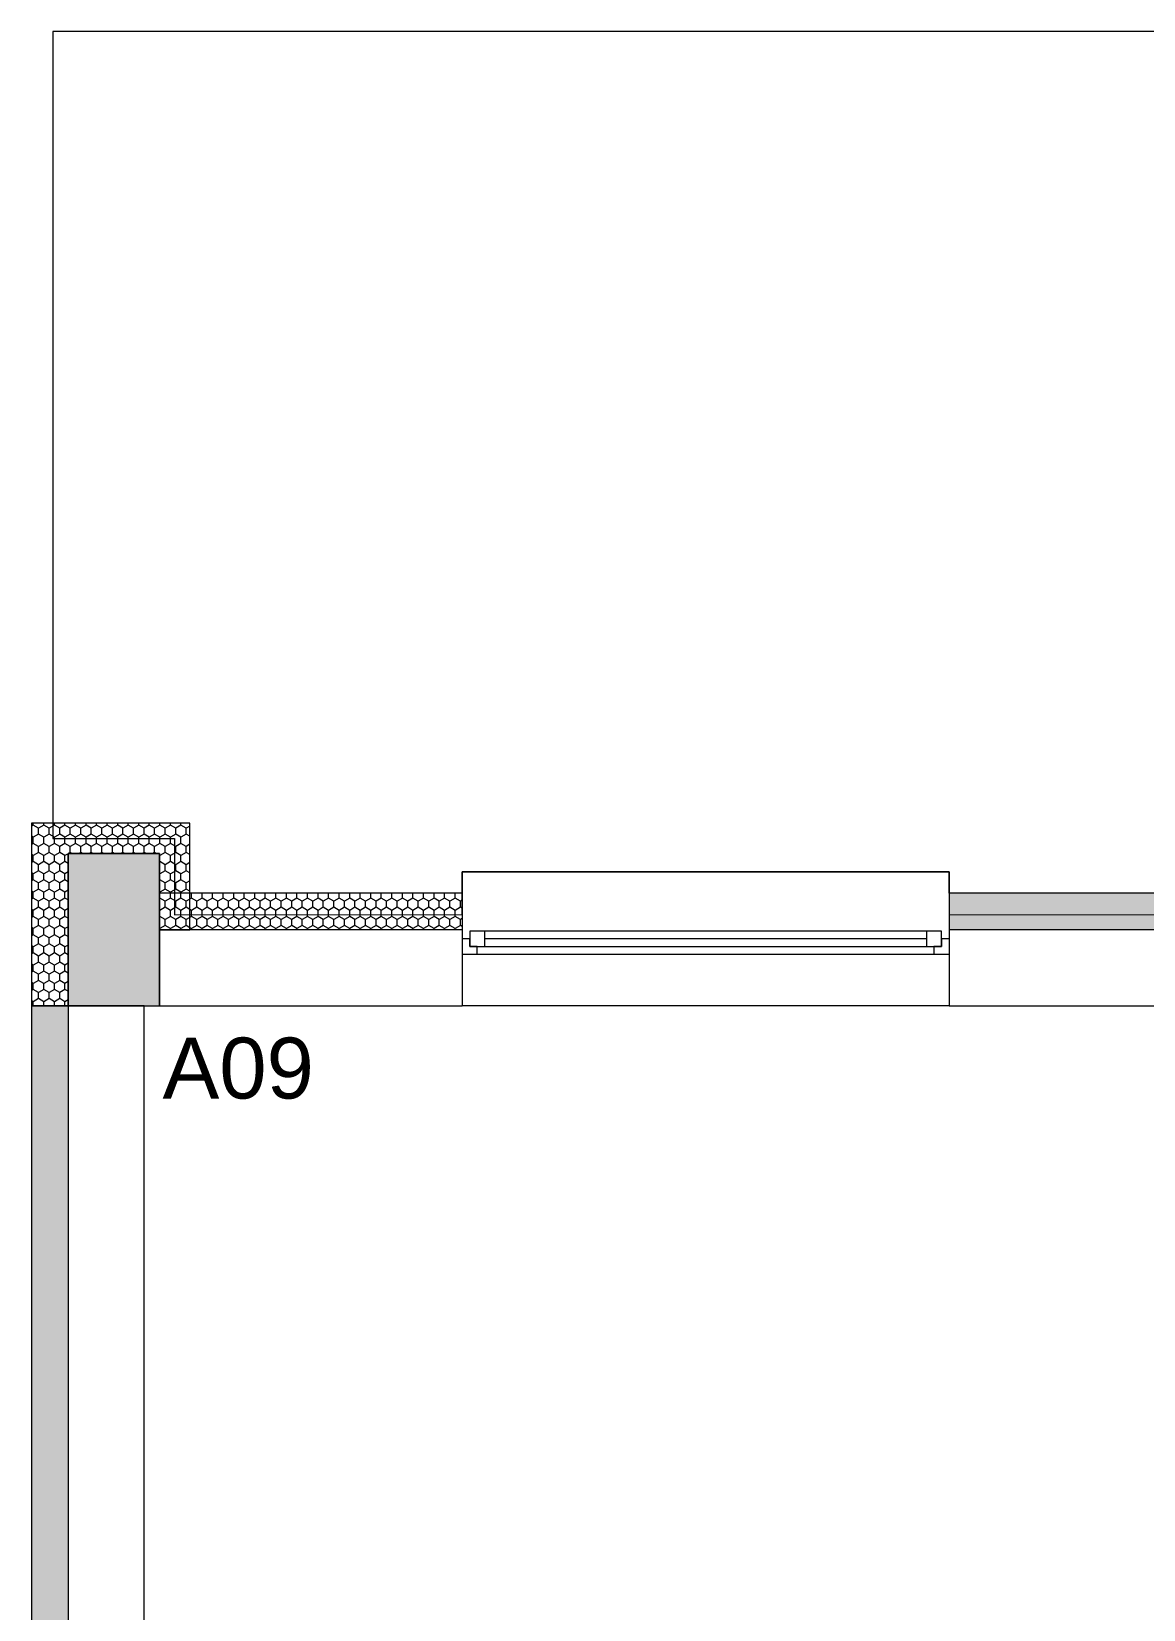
# Model space of a CAD drawing. Header units: millimetres. Extents: x 2773669 to 2919208, y -67651 to -3984.
# Drawn here: x 2803948 to 2807600, y -47141 to -41959 of the extents above; entities that cross this region are included whole.
import ezdxf

# ---------------------------------------------------------------- set-up
doc = ezdxf.new("R2010")
doc.units = ezdxf.units.MM
doc.header["$MEASUREMENT"] = 0
doc.layers.add('0_muret e jashtme', color=7, linetype='Continuous')
doc.layers.add('0_muret e jashtme_Pen_No__19', color=255, linetype='Continuous', lineweight=0)
for name, color, linetype, lineweight, true_color in [('0_muret e jashtme_Pen_No__82', 7, 'Continuous', 0, 0xaaaaaa), ('ARCHICAD Windows_Pen_No__82', 7, 'Continuous', 0, 0xaaaaaa), ('Structural - Bearing_Pen_No__82', 7, 'Continuous', 0, 0xaaaaaa), ('Text blocks_Pen_No__82', 7, 'Continuous', 0, 0xaaaaaa)]:
    doc.layers.add(name, color=color, linetype=linetype, lineweight=lineweight, true_color=true_color)
doc.styles.add('GENERATED_STYLE_1', font='arial.ttf')
pattern_1 = [(90, (2247653.822, -76424.967), (-34.6410162, 0), [20, -40]), (90, (2247636.502, -76394.967), (-34.6410162, 0), [20, -40]), (150, (2247653.822, -76404.967), (17.320508, 30), [20, -40]), (150, (2247619.18, -76404.967), (17.320508, 30), [20, -40]), (210, (2247653.822, -76424.967), (-17.320508, 30), [20, -40]), (210, (2247619.18, -76424.967), (-17.320508, 30), [20, -40])]

# ---------------------------------------------------------------- blocks, each defined once
blk = doc.blocks.new('Wall_1', base_point=(2804318.2, -45158.5))
at = {"layer": '0_muret e jashtme_Pen_No__82', "linetype": 'Continuous', "lineweight": 0, "true_color": 0xaaaaaa}
h = blk.add_hatch(dxfattribs=at)
h.set_pattern_fill('STYROFOAM_SM_INSULATION', color=253, style=0, pattern_type=2)
h.set_pattern_definition(pattern_1)
h.paths.add_polyline_path([(2803948.2, -45158.5), (2803948.2, -49575.3), (2804068.2, -49575.3), (2804068.2, -45158.5)])
at = {"layer": '0_muret e jashtme_Pen_No__82', "color": 253, "linetype": 'Continuous', "lineweight": 0, "true_color": 0xaaaaaa}
blk.add_line((2804068.2, -45158.5), (2804068.2, -49575.3), dxfattribs=at)
at = {"layer": '0_muret e jashtme_Pen_No__82', "color": 253, "linetype": 'Continuous', "lineweight": 0, "true_color": 0xaaaaaa, "flags": 128}
for points in [[(2803948.2, -45158.5), (2803948.2, -49575.3)], [(2804318.2, -45158.5), (2803948.2, -45158.5)], [(2804318.2, -48758.5), (2804318.2, -45158.5)]]:
    blk.add_lwpolyline(points, dxfattribs=at)
blk = doc.blocks.new('Window 22_2')
at = {"layer": 'ARCHICAD Windows_Pen_No__82', "color": 253, "linetype": 'Continuous', "lineweight": 0, "true_color": 0xaaaaaa}
for p, q in [((-800, 150), (-800, 220)), ((-800, 220), (800, 220)), ((800, 220), (800, 150)), ((-800, 150), (-800, 30)), ((800, 150), (800, 30)), ((-800, 30), (-800, 0)), ((-800, 0), (-775, 0)), ((-800, 0), (-800, -50)), ((-800, 0), (-800, -50)), ((-775, 25), (-725, 25)), ((-775, -25), (-775, 25)), ((-775, 0), (-775, -25)), ((-725, 25), (725, 25)), ((-725, 25), (-725, -25)), ((-725, 25), (725, 25)), ((-725, 0), (725, 0)), ((725, -25), (725, 25)), ((725, 25), (775, 25)), ((775, 25), (775, -25)), ((775, -25), (775, 0)), ((775, 0), (800, 0)), ((800, 30), (800, 0)), ((800, 0), (800, -50)), ((800, 0), (800, -50)), ((-750, -50), (-800, -50)), ((-800, -50), (-800, -220)), ((-775, -25), (-750, -25)), ((-725, -25), (-775, -25)), ((-750, -25), (-750, -50)), ((750, -50), (-750, -50)), ((725, -25), (-725, -25)), ((775, -25), (725, -25)), ((750, -50), (750, -25)), ((750, -25), (775, -25)), ((800, -50), (750, -50)), ((800, -50), (800, -220)), ((-800, -220), (800, -220))]:
    blk.add_line(p, q, dxfattribs=at)
blk = doc.blocks.new('Wall_2', base_point=(2804368.2, -45158.5))
at = {"layer": '0_muret e jashtme_Pen_No__82', "linetype": 'Continuous', "lineweight": 0, "true_color": 0xaaaaaa}
h = blk.add_hatch(dxfattribs=at)
h.set_pattern_fill('STYROFOAM_SM_INSULATION', color=253, style=0, pattern_type=2)
h.set_pattern_definition(pattern_1)
h.paths.add_polyline_path([(2804368.2, -44788.5), (2804368.2, -44908.5), (2805362.4, -44908.5), (2805362.4, -44788.5)])
h = blk.add_hatch(dxfattribs=at)
h.set_pattern_fill('STYROFOAM_SM_INSULATION', color=253, style=0, pattern_type=2)
h.set_pattern_definition(pattern_1)
h.paths.add_polyline_path([(2806962.4, -44908.5), (2809198.4, -44908.5), (2809198.4, -44788.5), (2806962.4, -44788.5)])
at = {"layer": '0_muret e jashtme_Pen_No__82', "color": 253, "linetype": 'Continuous', "lineweight": 0, "true_color": 0xaaaaaa}
for p, q in [((2805362.4, -44788.5), (2805362.4, -44908.5)), ((2806962.4, -44788.5), (2806962.4, -44908.5)), ((2805362.4, -44908.5), (2804368.2, -44908.5)), ((2805362.4, -44908.5), (2805362.4, -44938.5)), ((2809198.4, -44908.5), (2806962.4, -44908.5)), ((2806962.4, -44908.5), (2806962.4, -44938.5)), ((2805362.4, -44938.5), (2805362.4, -44988.5)), ((2806962.4, -44938.5), (2806962.4, -44988.5)), ((2805362.4, -44988.5), (2805362.4, -45158.5)), ((2806962.4, -44988.5), (2806962.4, -45158.5))]:
    blk.add_line(p, q, dxfattribs=at)
at = {"layer": '0_muret e jashtme_Pen_No__82', "color": 253, "linetype": 'Continuous', "lineweight": 0, "true_color": 0xaaaaaa, "flags": 128}
for points in [[(2805362.4, -44788.5), (2804368.2, -44788.5)], [(2804368.2, -44788.5), (2804368.2, -44908.5)], [(2809198.4, -44788.5), (2806962.4, -44788.5)], [(2804368.2, -44908.5), (2804368.2, -45158.5)], [(2804368.2, -45158.5), (2805362.4, -45158.5)], [(2806962.4, -45158.5), (2808118.2, -45158.5)]]:
    blk.add_lwpolyline(points, dxfattribs=at)
at = {"layer": 'ARCHICAD Windows_Pen_No__82', "color": 253, "linetype": 'Continuous', "lineweight": 0, "true_color": 0xaaaaaa, "xscale": -1, "zscale": 1000}
blk.add_blockref('Window 22_2', (2806162.4, -44938.5), dxfattribs=at)

msp = doc.modelspace()

# ---------------------------------------------------------------- hatches: boundary and pattern name
at = {"layer": '0_muret e jashtme_Pen_No__19', "linetype": 'Continuous', "lineweight": 0}
msp.add_hatch(color=255, dxfattribs=at).paths.add_polyline_path([(2804368.17292, -45158.54946), (2804368.17292, -44658.54946), (2804068.17292, -44658.54946), (2804068.17292, -45158.54946)])
at = {"layer": '0_muret e jashtme_Pen_No__82', "linetype": 'Continuous', "lineweight": 0, "true_color": 0xaaaaaa}
h = msp.add_hatch(dxfattribs=at)
h.set_pattern_fill('STYROFOAM_SM_INSULATION', color=253, style=0, pattern_type=2)
h.set_pattern_definition(pattern_1)
h.paths.add_polyline_path([(2804468.17292, -44908.54943), (2804468.17292, -44558.54946), (2803948.17292, -44558.54946), (2803948.17292, -45158.54946), (2804068.17292, -45158.54946), (2804068.17292, -44658.54946), (2804368.17292, -44658.54946), (2804368.17292, -44908.54943)])

# ---------------------------------------------------------------- linework, layer by layer
at = {"layer": '0_muret e jashtme_Pen_No__82', "color": 253, "linetype": 'Continuous', "lineweight": 0, "true_color": 0xaaaaaa, "flags": 128}
for points in [[(2804468.17292, -44908.54943), (2804468.17292, -44558.54946), (2803948.17292, -44558.54946), (2803948.17292, -45158.54946), (2804068.17292, -45158.54946), (2804068.17292, -44658.54946), (2804368.17292, -44658.54946), (2804368.17292, -44908.54943)], [(2804368.17292, -45158.54946), (2804368.17292, -44658.54946), (2804068.17292, -44658.54946), (2804068.17292, -45158.54946)]]:
    msp.add_lwpolyline(points, close=True, dxfattribs=at)
at = {"layer": 'Structural - Bearing_Pen_No__82', "color": 253, "linetype": 'Continuous', "lineweight": 0, "true_color": 0xaaaaaa, "flags": 128}
msp.add_lwpolyline([(2804018.17291, -44608.54946), (2804418.17292, -44608.54946), (2804418.17292, -44859.18742), (2805362.36446, -44858.54946), (2805362.36446, -44718.54946), (2806962.36446, -44718.54946), (2806962.36446, -44858.54946), (2808018.17292, -44859.18742), (2808018.17292, -44608.54946), (2808418.17292, -44608.54946), (2808418.17292, -44858.54946), (2809198.42467, -44858.54946), (2809198.42467, -44718.54946), (2810798.42467, -44718.54946), (2810798.42467, -44858.54946), (2811618.17292, -44858.54946), (2811618.17292, -44608.54946), (2812018.17292, -44608.54946), (2812018.17292, -44858.54946), (2812518.17292, -44858.54946), (2812518.17292, -41958.54946), (2804018.17291, -41958.54946)], close=True, dxfattribs=at)

# ---------------------------------------------------------------- block references
at = {"layer": '0_muret e jashtme', "color": 7, "lineweight": 0}
for name, p in [('Wall_2', (2804368.17292, -45158.54946)), ('Wall_1', (2804318.17292, -45158.54946))]:
    msp.add_blockref(name, p, dxfattribs=at)

# ---------------------------------------------------------------- texts
at = {"layer": 'Text blocks_Pen_No__82', "color": 253, "linetype": 'Continuous', "lineweight": 0, "true_color": 0xaaaaaa, "insert": (2804378.55793, -45263.03786), "char_height": 200, "attachment_point": 1, "style": 'GENERATED_STYLE_1'}
msp.add_mtext('\\A1;{\\pql;\\fArial|b0|i0|c0|p34;A0\\fArial|b0|i0|c0|p34;9}', dxfattribs=at)

doc.saveas('drawing.dxf')
